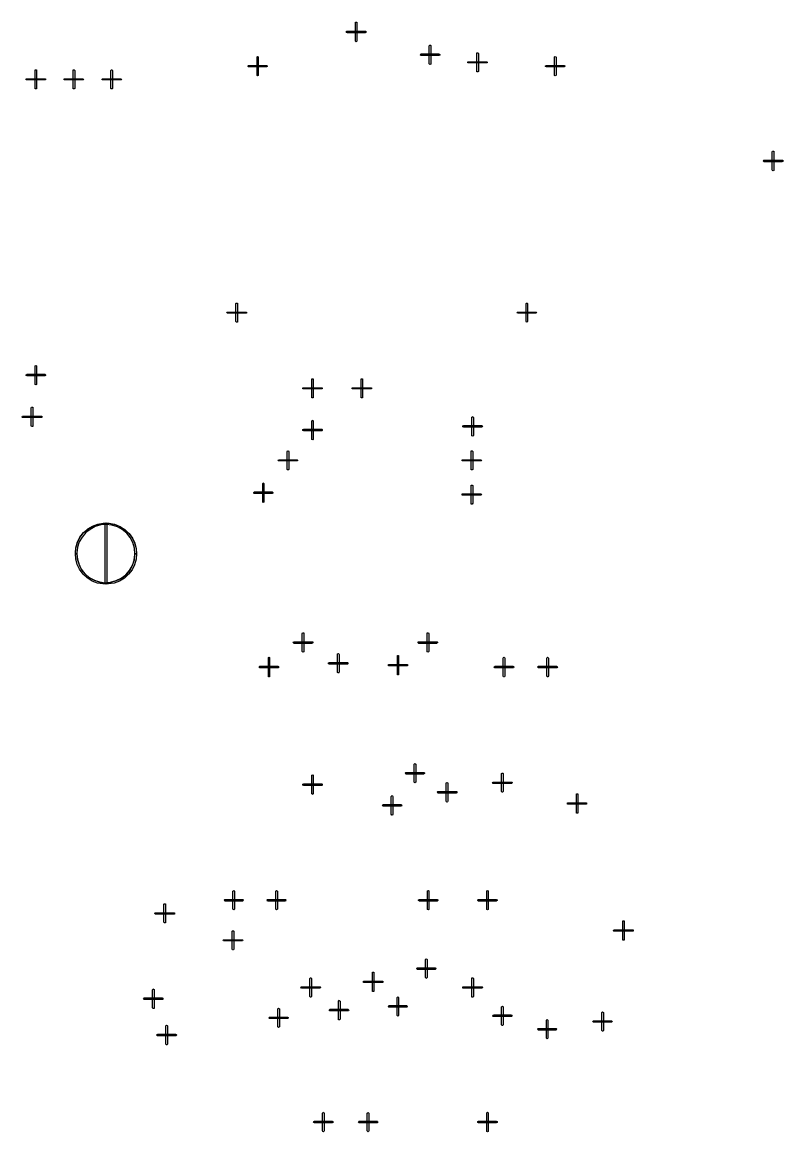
# Model space of a CAD drawing. Header units: millimetres. Extents: x 0 to 1189, y 35 to 806.
# Drawn here: x 649.2 to 695.9, y 506.5 to 574.6 of the extents above; entities that cross this region are included whole.
import ezdxf

# ---------------------------------------------------------------- set-up
doc = ezdxf.new("R2010")
doc.units = ezdxf.units.MM
doc.layers.add('Pen 1', color=7, linetype='Continuous')

msp = doc.modelspace()

# ---------------------------------------------------------------- linework, layer by layer
at = {"layer": 'Pen 1', "color": 7, "lineweight": 30}
for points in [[(669.675, 574.575), (669.675, 574.625), (669.725, 574.625), (669.75, 574.625), (669.75, 574.575), (669.75, 573.475), (669.75, 573.45), (669.725, 573.425), (669.675, 573.45), (669.675, 573.475), (669.675, 574.575)], [(669.675, 574.575), (669.675, 574.625), (669.725, 574.625), (669.75, 574.625), (669.75, 574.575), (669.75, 573.475), (669.75, 573.45), (669.725, 573.425), (669.675, 573.45), (669.675, 573.475), (669.675, 574.575)], [(669.175, 573.975), (669.125, 574), (669.125, 574.025), (669.125, 574.075), (669.175, 574.075), (670.275, 574.075), (670.3, 574.075), (670.3, 574.025), (670.3, 574), (670.275, 573.975), (669.175, 573.975)], [(669.175, 573.975), (669.125, 574), (669.125, 574.025), (669.125, 574.075), (669.175, 574.075), (670.275, 574.075), (670.3, 574.075), (670.3, 574.025), (670.3, 574), (670.275, 573.975), (669.175, 573.975)], [(674.2, 573.175), (674.225, 573.2), (674.25, 573.225), (674.3, 573.2), (674.3, 573.175), (674.3, 572.075), (674.3, 572.05), (674.25, 572.025), (674.225, 572.05), (674.2, 572.075), (674.2, 573.175)], [(674.2, 573.175), (674.225, 573.2), (674.25, 573.225), (674.3, 573.2), (674.3, 573.175), (674.3, 572.075), (674.3, 572.05), (674.25, 572.025), (674.225, 572.05), (674.2, 572.075), (674.2, 573.175)], [(663.625, 572.475), (663.625, 572.5), (663.65, 572.525), (663.7, 572.5), (663.7, 572.475), (663.7, 571.375), (663.7, 571.35), (663.65, 571.325), (663.625, 571.35), (663.625, 571.375), (663.625, 572.475)], [(663.625, 572.475), (663.625, 572.5), (663.65, 572.525), (663.7, 572.5), (663.7, 572.475), (663.7, 571.375), (663.7, 571.35), (663.65, 571.325), (663.625, 571.35), (663.625, 571.375), (663.625, 572.475)], [(673.7, 572.575), (673.675, 572.6), (673.65, 572.625), (673.675, 572.65), (673.7, 572.675), (674.8, 572.675), (674.85, 572.65), (674.85, 572.625), (674.85, 572.6), (674.8, 572.575), (673.7, 572.575)], [(673.7, 572.575), (673.675, 572.6), (673.65, 572.625), (673.675, 572.65), (673.7, 572.675), (674.8, 572.675), (674.85, 572.65), (674.85, 572.625), (674.85, 572.6), (674.8, 572.575), (673.7, 572.575)], [(677.125, 572.7), (677.125, 572.75), (677.175, 572.75), (677.2, 572.75), (677.225, 572.7), (677.225, 571.6), (677.2, 571.575), (677.175, 571.575), (677.125, 571.575), (677.125, 571.6), (677.125, 572.7)], [(677.125, 572.7), (677.125, 572.75), (677.175, 572.75), (677.2, 572.75), (677.225, 572.7), (677.225, 571.6), (677.2, 571.575), (677.175, 571.575), (677.125, 571.575), (677.125, 571.6), (677.125, 572.7)], [(681.9, 572.475), (681.9, 572.5), (681.95, 572.525), (681.975, 572.5), (682, 572.475), (682, 571.375), (681.975, 571.35), (681.95, 571.325), (681.9, 571.35), (681.9, 571.375), (681.9, 572.475)], [(681.9, 572.475), (681.9, 572.5), (681.95, 572.525), (681.975, 572.5), (682, 572.475), (682, 571.375), (681.975, 571.35), (681.95, 571.325), (681.9, 571.35), (681.9, 571.375), (681.9, 572.475)], [(663.1, 571.875), (663.075, 571.9), (663.075, 571.925), (663.075, 571.95), (663.1, 571.975), (664.2, 571.975), (664.25, 571.95), (664.25, 571.925), (664.25, 571.9), (664.2, 571.875), (663.1, 571.875)], [(663.1, 571.875), (663.075, 571.9), (663.075, 571.925), (663.075, 571.95), (663.1, 571.975), (664.2, 571.975), (664.25, 571.95), (664.25, 571.925), (664.25, 571.9), (664.2, 571.875), (663.1, 571.875)], [(676.625, 572.125), (676.575, 572.125), (676.575, 572.15), (676.575, 572.2), (676.625, 572.2), (677.725, 572.2), (677.75, 572.2), (677.775, 572.15), (677.75, 572.125), (677.725, 572.125), (676.625, 572.125)], [(676.625, 572.125), (676.575, 572.125), (676.575, 572.15), (676.575, 572.2), (676.625, 572.2), (677.725, 572.2), (677.75, 572.2), (677.775, 572.15), (677.75, 572.125), (677.725, 572.125), (676.625, 572.125)], [(681.4, 571.875), (681.35, 571.9), (681.35, 571.925), (681.35, 571.95), (681.4, 571.975), (682.5, 571.975), (682.525, 571.95), (682.55, 571.925), (682.525, 571.9), (682.5, 571.875), (681.4, 571.875)], [(681.4, 571.875), (681.35, 571.9), (681.35, 571.925), (681.35, 571.95), (681.4, 571.975), (682.5, 571.975), (682.525, 571.95), (682.55, 571.925), (682.525, 571.9), (682.5, 571.875), (681.4, 571.875)], [(649.5, 571.075), (649.45, 571.075), (649.45, 571.1), (649.45, 571.15), (649.5, 571.15), (650.6, 571.15), (650.625, 571.15), (650.625, 571.1), (650.625, 571.075), (650.6, 571.075), (649.5, 571.075)], [(649.5, 571.075), (649.45, 571.075), (649.45, 571.1), (649.45, 571.15), (649.5, 571.15), (650.6, 571.15), (650.625, 571.15), (650.625, 571.1), (650.625, 571.075), (650.6, 571.075), (649.5, 571.075)], [(650, 571.65), (650, 571.7), (650.05, 571.7), (650.075, 571.7), (650.075, 571.65), (650.075, 570.55), (650.075, 570.525), (650.05, 570.525), (650, 570.525), (650, 570.55), (650, 571.65)], [(650, 571.65), (650, 571.7), (650.05, 571.7), (650.075, 571.7), (650.075, 571.65), (650.075, 570.55), (650.075, 570.525), (650.05, 570.525), (650, 570.525), (650, 570.55), (650, 571.65)], [(651.825, 571.075), (651.775, 571.075), (651.775, 571.1), (651.775, 571.15), (651.825, 571.15), (652.925, 571.15), (652.95, 571.15), (652.975, 571.1), (652.95, 571.075), (652.925, 571.075), (651.825, 571.075)], [(651.825, 571.075), (651.775, 571.075), (651.775, 571.1), (651.775, 571.15), (651.825, 571.15), (652.925, 571.15), (652.95, 571.15), (652.975, 571.1), (652.95, 571.075), (652.925, 571.075), (651.825, 571.075)], [(652.325, 571.65), (652.325, 571.7), (652.375, 571.7), (652.4, 571.7), (652.425, 571.65), (652.425, 570.55), (652.4, 570.525), (652.375, 570.525), (652.325, 570.525), (652.325, 570.55), (652.325, 571.65)], [(652.325, 571.65), (652.325, 571.7), (652.375, 571.7), (652.4, 571.7), (652.425, 571.65), (652.425, 570.55), (652.4, 570.525), (652.375, 570.525), (652.325, 570.525), (652.325, 570.55), (652.325, 571.65)], [(654.15, 571.075), (654.125, 571.075), (654.1, 571.1), (654.125, 571.15), (654.15, 571.15), (655.25, 571.15), (655.275, 571.15), (655.3, 571.1), (655.275, 571.075), (655.25, 571.075), (654.15, 571.075)], [(654.15, 571.075), (654.125, 571.075), (654.1, 571.1), (654.125, 571.15), (654.15, 571.15), (655.25, 571.15), (655.275, 571.15), (655.3, 571.1), (655.275, 571.075), (655.25, 571.075), (654.15, 571.075)], [(654.65, 571.65), (654.675, 571.7), (654.7, 571.7), (654.725, 571.7), (654.75, 571.65), (654.75, 570.55), (654.725, 570.525), (654.7, 570.525), (654.675, 570.525), (654.65, 570.55), (654.65, 571.65)], [(654.65, 571.65), (654.675, 571.7), (654.7, 571.7), (654.725, 571.7), (654.75, 571.65), (654.75, 570.55), (654.725, 570.525), (654.7, 570.525), (654.675, 570.525), (654.65, 570.55), (654.65, 571.65)], [(695.275, 566.65), (695.3, 566.7), (695.325, 566.7), (695.375, 566.7), (695.375, 566.65), (695.375, 565.55), (695.375, 565.525), (695.325, 565.5), (695.3, 565.525), (695.275, 565.55), (695.275, 566.65)], [(695.275, 566.65), (695.3, 566.7), (695.325, 566.7), (695.375, 566.7), (695.375, 566.65), (695.375, 565.55), (695.375, 565.525), (695.325, 565.5), (695.3, 565.525), (695.275, 565.55), (695.275, 566.65)], [(694.775, 566.05), (694.75, 566.075), (694.725, 566.1), (694.75, 566.15), (694.775, 566.15), (695.875, 566.15), (695.925, 566.15), (695.925, 566.1), (695.925, 566.075), (695.875, 566.05), (694.775, 566.05)], [(694.775, 566.05), (694.75, 566.075), (694.725, 566.1), (694.75, 566.15), (694.775, 566.15), (695.875, 566.15), (695.925, 566.15), (695.925, 566.1), (695.925, 566.075), (695.875, 566.05), (694.775, 566.05)], [(661.825, 556.75), (661.8, 556.75), (661.775, 556.8), (661.8, 556.825), (661.825, 556.825), (662.925, 556.825), (662.975, 556.825), (662.975, 556.8), (662.975, 556.75), (662.925, 556.75), (661.825, 556.75)], [(661.825, 556.75), (661.8, 556.75), (661.775, 556.8), (661.8, 556.825), (661.825, 556.825), (662.925, 556.825), (662.975, 556.825), (662.975, 556.8), (662.975, 556.75), (662.925, 556.75), (661.825, 556.75)], [(662.325, 557.35), (662.35, 557.375), (662.375, 557.375), (662.425, 557.375), (662.425, 557.35), (662.425, 556.25), (662.425, 556.2), (662.375, 556.2), (662.35, 556.2), (662.325, 556.25), (662.325, 557.35)], [(662.325, 557.35), (662.35, 557.375), (662.375, 557.375), (662.425, 557.375), (662.425, 557.35), (662.425, 556.25), (662.425, 556.2), (662.375, 556.2), (662.35, 556.2), (662.325, 556.25), (662.325, 557.35)], [(679.65, 556.75), (679.625, 556.75), (679.6, 556.8), (679.625, 556.825), (679.65, 556.825), (680.75, 556.825), (680.775, 556.825), (680.8, 556.8), (680.775, 556.75), (680.75, 556.75), (679.65, 556.75)], [(679.65, 556.75), (679.625, 556.75), (679.6, 556.8), (679.625, 556.825), (679.65, 556.825), (680.75, 556.825), (680.775, 556.825), (680.8, 556.8), (680.775, 556.75), (680.75, 556.75), (679.65, 556.75)], [(680.15, 557.35), (680.175, 557.375), (680.2, 557.375), (680.225, 557.375), (680.25, 557.35), (680.25, 556.25), (680.225, 556.2), (680.2, 556.2), (680.175, 556.2), (680.15, 556.25), (680.15, 557.35)], [(680.15, 557.35), (680.175, 557.375), (680.2, 557.375), (680.225, 557.375), (680.25, 557.35), (680.25, 556.25), (680.225, 556.2), (680.2, 556.2), (680.175, 556.2), (680.15, 556.25), (680.15, 557.35)], [(650, 553.5), (650, 553.525), (650.05, 553.55), (650.075, 553.525), (650.075, 553.5), (650.075, 552.4), (650.075, 552.375), (650.05, 552.35), (650, 552.375), (650, 552.4), (650, 553.5)], [(650, 553.5), (650, 553.525), (650.05, 553.55), (650.075, 553.525), (650.075, 553.5), (650.075, 552.4), (650.075, 552.375), (650.05, 552.35), (650, 552.375), (650, 552.4), (650, 553.5)], [(649.5, 552.9), (649.45, 552.925), (649.45, 552.95), (649.45, 552.975), (649.5, 553), (650.6, 553), (650.625, 552.975), (650.625, 552.95), (650.625, 552.925), (650.6, 552.9), (649.5, 552.9)], [(649.5, 552.9), (649.45, 552.925), (649.45, 552.95), (649.45, 552.975), (649.5, 553), (650.6, 553), (650.625, 552.975), (650.625, 552.95), (650.625, 552.925), (650.6, 552.9), (649.5, 552.9)], [(667, 552.675), (667, 552.725), (667.05, 552.725), (667.075, 552.725), (667.075, 552.675), (667.075, 551.575), (667.075, 551.55), (667.05, 551.55), (667, 551.55), (667, 551.575), (667, 552.675)], [(667, 552.675), (667, 552.725), (667.05, 552.725), (667.075, 552.725), (667.075, 552.675), (667.075, 551.575), (667.075, 551.55), (667.05, 551.55), (667, 551.55), (667, 551.575), (667, 552.675)], [(670.025, 552.675), (670.025, 552.725), (670.075, 552.725), (670.1, 552.725), (670.1, 552.675), (670.1, 551.575), (670.1, 551.55), (670.075, 551.55), (670.025, 551.55), (670.025, 551.575), (670.025, 552.675)], [(670.025, 552.675), (670.025, 552.725), (670.075, 552.725), (670.1, 552.725), (670.1, 552.675), (670.1, 551.575), (670.1, 551.55), (670.075, 551.55), (670.025, 551.55), (670.025, 551.575), (670.025, 552.675)], [(666.5, 552.1), (666.45, 552.1), (666.45, 552.125), (666.45, 552.175), (666.5, 552.175), (667.6, 552.175), (667.625, 552.175), (667.625, 552.125), (667.625, 552.1), (667.6, 552.1), (666.5, 552.1)], [(666.5, 552.1), (666.45, 552.1), (666.45, 552.125), (666.45, 552.175), (666.5, 552.175), (667.6, 552.175), (667.625, 552.175), (667.625, 552.125), (667.625, 552.1), (667.6, 552.1), (666.5, 552.1)], [(669.525, 552.1), (669.475, 552.1), (669.475, 552.125), (669.475, 552.175), (669.525, 552.175), (670.625, 552.175), (670.65, 552.175), (670.65, 552.125), (670.65, 552.1), (670.625, 552.1), (669.525, 552.1)], [(669.525, 552.1), (669.475, 552.1), (669.475, 552.125), (669.475, 552.175), (669.525, 552.175), (670.625, 552.175), (670.65, 552.175), (670.65, 552.125), (670.65, 552.1), (670.625, 552.1), (669.525, 552.1)], [(649.75, 550.925), (649.775, 550.975), (649.8, 550.975), (649.85, 550.975), (649.85, 550.925), (649.85, 549.825), (649.85, 549.8), (649.8, 549.8), (649.775, 549.8), (649.75, 549.825), (649.75, 550.925)], [(649.75, 550.925), (649.775, 550.975), (649.8, 550.975), (649.85, 550.975), (649.85, 550.925), (649.85, 549.825), (649.85, 549.8), (649.8, 549.8), (649.775, 549.8), (649.75, 549.825), (649.75, 550.925)], [(649.25, 550.35), (649.225, 550.35), (649.2, 550.375), (649.225, 550.425), (649.25, 550.425), (650.35, 550.425), (650.4, 550.425), (650.4, 550.375), (650.4, 550.35), (650.35, 550.35), (649.25, 550.35)], [(649.25, 550.35), (649.225, 550.35), (649.2, 550.375), (649.225, 550.425), (649.25, 550.425), (650.35, 550.425), (650.4, 550.425), (650.4, 550.375), (650.4, 550.35), (650.35, 550.35), (649.25, 550.35)], [(667, 550.125), (667, 550.15), (667.05, 550.175), (667.075, 550.15), (667.075, 550.125), (667.075, 549.025), (667.075, 549), (667.05, 548.975), (667, 549), (667, 549.025), (667, 550.125)], [(667, 550.125), (667, 550.15), (667.05, 550.175), (667.075, 550.15), (667.075, 550.125), (667.075, 549.025), (667.075, 549), (667.05, 548.975), (667, 549), (667, 549.025), (667, 550.125)], [(676.825, 550.35), (676.825, 550.375), (676.875, 550.4), (676.9, 550.375), (676.925, 550.35), (676.925, 549.25), (676.9, 549.225), (676.875, 549.2), (676.825, 549.225), (676.825, 549.25), (676.825, 550.35)], [(676.825, 550.35), (676.825, 550.375), (676.875, 550.4), (676.9, 550.375), (676.925, 550.35), (676.925, 549.25), (676.9, 549.225), (676.875, 549.2), (676.825, 549.225), (676.825, 549.25), (676.825, 550.35)], [(666.5, 549.525), (666.45, 549.55), (666.45, 549.575), (666.45, 549.6), (666.5, 549.625), (667.6, 549.625), (667.625, 549.6), (667.625, 549.575), (667.625, 549.55), (667.6, 549.525), (666.5, 549.525)], [(666.5, 549.525), (666.45, 549.55), (666.45, 549.575), (666.45, 549.6), (666.5, 549.625), (667.6, 549.625), (667.625, 549.6), (667.625, 549.575), (667.625, 549.55), (667.6, 549.525), (666.5, 549.525)], [(676.325, 549.75), (676.275, 549.775), (676.275, 549.8), (676.275, 549.825), (676.325, 549.85), (677.425, 549.85), (677.45, 549.825), (677.475, 549.8), (677.45, 549.775), (677.425, 549.75), (676.325, 549.75)], [(676.325, 549.75), (676.275, 549.775), (676.275, 549.8), (676.275, 549.825), (676.325, 549.85), (677.425, 549.85), (677.45, 549.825), (677.475, 549.8), (677.45, 549.775), (677.425, 549.75), (676.325, 549.75)], [(665.475, 548.25), (665.5, 548.3), (665.525, 548.3), (665.55, 548.3), (665.575, 548.25), (665.575, 547.15), (665.55, 547.125), (665.525, 547.125), (665.5, 547.125), (665.475, 547.15), (665.475, 548.25)], [(665.475, 548.25), (665.5, 548.3), (665.525, 548.3), (665.55, 548.3), (665.575, 548.25), (665.575, 547.15), (665.55, 547.125), (665.525, 547.125), (665.5, 547.125), (665.475, 547.15), (665.475, 548.25)], [(676.775, 548.25), (676.775, 548.3), (676.825, 548.3), (676.85, 548.3), (676.875, 548.25), (676.875, 547.15), (676.85, 547.125), (676.825, 547.125), (676.775, 547.125), (676.775, 547.15), (676.775, 548.25)], [(676.775, 548.25), (676.775, 548.3), (676.825, 548.3), (676.85, 548.3), (676.875, 548.25), (676.875, 547.15), (676.85, 547.125), (676.825, 547.125), (676.775, 547.125), (676.775, 547.15), (676.775, 548.25)], [(664.975, 547.675), (664.95, 547.675), (664.925, 547.7), (664.95, 547.75), (664.975, 547.75), (666.075, 547.75), (666.1, 547.75), (666.125, 547.7), (666.1, 547.675), (666.075, 547.675), (664.975, 547.675)], [(664.975, 547.675), (664.95, 547.675), (664.925, 547.7), (664.95, 547.75), (664.975, 547.75), (666.075, 547.75), (666.1, 547.75), (666.125, 547.7), (666.1, 547.675), (666.075, 547.675), (664.975, 547.675)], [(676.275, 547.675), (676.225, 547.675), (676.225, 547.7), (676.225, 547.75), (676.275, 547.75), (677.375, 547.75), (677.4, 547.75), (677.425, 547.7), (677.4, 547.675), (677.375, 547.675), (676.275, 547.675)], [(676.275, 547.675), (676.225, 547.675), (676.225, 547.7), (676.225, 547.75), (676.275, 547.75), (677.375, 547.75), (677.4, 547.75), (677.425, 547.7), (677.4, 547.675), (677.375, 547.675), (676.275, 547.675)], [(663.975, 546.275), (663.975, 546.3), (664, 546.325), (664.05, 546.3), (664.05, 546.275), (664.05, 545.175), (664.05, 545.15), (664, 545.125), (663.975, 545.15), (663.975, 545.175), (663.975, 546.275)], [(663.975, 546.275), (663.975, 546.3), (664, 546.325), (664.05, 546.3), (664.05, 546.275), (664.05, 545.175), (664.05, 545.15), (664, 545.125), (663.975, 545.15), (663.975, 545.175), (663.975, 546.275)], [(676.775, 546.175), (676.775, 546.2), (676.825, 546.2), (676.85, 546.2), (676.875, 546.175), (676.875, 545.075), (676.85, 545.025), (676.825, 545.025), (676.775, 545.025), (676.775, 545.075), (676.775, 546.175)], [(676.775, 546.175), (676.775, 546.2), (676.825, 546.2), (676.85, 546.2), (676.875, 546.175), (676.875, 545.075), (676.85, 545.025), (676.825, 545.025), (676.775, 545.025), (676.775, 545.075), (676.775, 546.175)], [(663.45, 545.675), (663.425, 545.7), (663.425, 545.725), (663.425, 545.75), (663.45, 545.775), (664.55, 545.775), (664.6, 545.75), (664.6, 545.725), (664.6, 545.7), (664.55, 545.675), (663.45, 545.675)], [(663.45, 545.675), (663.425, 545.7), (663.425, 545.725), (663.425, 545.75), (663.45, 545.775), (664.55, 545.775), (664.6, 545.75), (664.6, 545.725), (664.6, 545.7), (664.55, 545.675), (663.45, 545.675)], [(676.275, 545.575), (676.225, 545.575), (676.225, 545.625), (676.225, 545.65), (676.275, 545.65), (677.375, 545.65), (677.4, 545.65), (677.425, 545.625), (677.4, 545.575), (677.375, 545.575), (676.275, 545.575)], [(676.275, 545.575), (676.225, 545.575), (676.225, 545.625), (676.225, 545.65), (676.275, 545.65), (677.375, 545.65), (677.4, 545.65), (677.425, 545.625), (677.4, 545.575), (677.375, 545.575), (676.275, 545.575)], [(652.475, 541.975), (652.5, 542.325), (652.6, 542.675), (652.75, 542.975), (652.95, 543.25), (653.225, 543.5), (653.525, 543.675), (653.85, 543.8), (654.175, 543.85), (654.525, 543.85), (654.875, 543.8), (655.2, 543.65), (655.5, 543.475), (655.75, 543.225), (655.95, 542.95), (656.1, 542.65), (656.2, 542.3), (656.225, 541.975), (656.125, 541.975), (656.1, 542.325), (656, 542.675), (655.825, 542.975), (655.625, 543.25), (655.35, 543.475), (655.05, 543.625), (654.7, 543.725), (654.35, 543.775), (654.025, 543.75), (653.675, 543.65), (653.375, 543.475), (653.1, 543.275), (652.875, 543), (652.7, 542.7), (652.6, 542.375), (652.55, 542.025), (652.55, 541.975), (652.475, 541.975)], [(656.225, 541.975), (656.2, 541.65), (656.1, 541.3), (655.95, 541), (655.725, 540.725), (655.475, 540.475), (655.175, 540.3), (654.85, 540.175), (654.5, 540.125), (654.15, 540.125), (653.825, 540.175), (653.5, 540.3), (653.2, 540.5), (652.95, 540.725), (652.725, 541.025), (652.575, 541.325), (652.5, 541.675), (652.475, 542.025), (652.5, 542.35), (652.6, 542.7), (652.75, 543), (652.975, 543.275), (653.25, 543.5), (653.55, 543.675), (653.875, 543.8), (654.2, 543.85), (654.55, 543.85), (654.9, 543.775), (655.225, 543.65), (655.5, 543.45), (655.775, 543.225), (655.975, 542.925), (656.125, 542.625), (656.2, 542.275), (656.225, 541.975)], [(654.3, 543.825), (654.3, 543.85), (654.35, 543.875), (654.375, 543.85), (654.4, 543.825), (654.4, 540.15), (654.375, 540.125), (654.35, 540.1), (654.3, 540.125), (654.3, 540.15), (654.3, 543.825)], [(654.3, 543.825), (654.3, 543.85), (654.35, 543.875), (654.375, 543.85), (654.4, 543.825), (654.4, 540.15), (654.375, 540.125), (654.35, 540.1), (654.3, 540.125), (654.3, 540.15), (654.3, 543.825)], [(656.125, 541.975), (656.1, 542.325), (656, 542.675), (655.825, 542.975), (655.625, 543.25), (655.35, 543.475), (655.05, 543.625), (654.7, 543.725), (654.35, 543.775), (654.025, 543.75), (653.675, 543.65), (653.375, 543.475), (653.1, 543.275), (652.875, 543), (652.7, 542.7), (652.6, 542.375), (652.55, 542.025), (652.575, 541.675), (652.675, 541.35), (652.825, 541.025), (653.05, 540.75), (653.3, 540.525), (653.625, 540.35), (653.95, 540.25), (654.3, 540.2), (654.625, 540.225), (654.975, 540.325), (655.275, 540.475), (655.575, 540.675), (655.8, 540.95), (655.975, 541.25), (656.075, 541.575), (656.125, 541.925), (656.125, 541.975)], [(652.55, 541.975), (652.6, 541.65), (652.7, 541.3), (652.85, 541), (653.075, 540.725), (653.35, 540.5), (653.65, 540.35), (653.975, 540.225), (654.325, 540.2), (654.675, 540.225), (655, 540.325), (655.325, 540.475), (655.6, 540.7), (655.825, 540.975), (655.975, 541.275), (656.1, 541.6), (656.125, 541.95), (656.125, 541.975), (656.225, 541.975), (656.2, 541.65), (656.1, 541.3), (655.95, 541), (655.725, 540.725), (655.475, 540.475), (655.175, 540.3), (654.85, 540.175), (654.5, 540.125), (654.15, 540.125), (653.825, 540.175), (653.5, 540.3), (653.2, 540.5), (652.95, 540.725), (652.725, 541.025), (652.575, 541.325), (652.5, 541.675), (652.475, 541.975), (652.55, 541.975)], [(666.4, 537.075), (666.425, 537.125), (666.45, 537.125), (666.5, 537.125), (666.5, 537.075), (666.5, 535.975), (666.5, 535.95), (666.45, 535.925), (666.425, 535.95), (666.4, 535.975), (666.4, 537.075)], [(666.4, 537.075), (666.425, 537.125), (666.45, 537.125), (666.5, 537.125), (666.5, 537.075), (666.5, 535.975), (666.5, 535.95), (666.45, 535.925), (666.425, 535.95), (666.4, 535.975), (666.4, 537.075)], [(674.075, 537.075), (674.075, 537.125), (674.125, 537.125), (674.15, 537.125), (674.175, 537.075), (674.175, 535.975), (674.15, 535.95), (674.125, 535.925), (674.075, 535.95), (674.075, 535.975), (674.075, 537.075)], [(674.075, 537.075), (674.075, 537.125), (674.125, 537.125), (674.15, 537.125), (674.175, 537.075), (674.175, 535.975), (674.15, 535.95), (674.125, 535.925), (674.075, 535.95), (674.075, 535.975), (674.075, 537.075)], [(665.9, 536.475), (665.875, 536.5), (665.85, 536.525), (665.875, 536.575), (665.9, 536.575), (667, 536.575), (667.05, 536.575), (667.05, 536.525), (667.05, 536.5), (667, 536.475), (665.9, 536.475)], [(665.9, 536.475), (665.875, 536.5), (665.85, 536.525), (665.875, 536.575), (665.9, 536.575), (667, 536.575), (667.05, 536.575), (667.05, 536.525), (667.05, 536.5), (667, 536.475), (665.9, 536.475)], [(673.575, 536.475), (673.525, 536.5), (673.525, 536.525), (673.525, 536.575), (673.575, 536.575), (674.675, 536.575), (674.7, 536.575), (674.725, 536.525), (674.7, 536.5), (674.675, 536.475), (673.575, 536.475)], [(673.575, 536.475), (673.525, 536.5), (673.525, 536.525), (673.525, 536.575), (673.575, 536.575), (674.675, 536.575), (674.7, 536.575), (674.725, 536.525), (674.7, 536.5), (674.675, 536.475), (673.575, 536.475)], [(668.575, 535.8), (668.575, 535.825), (668.625, 535.85), (668.65, 535.825), (668.675, 535.8), (668.675, 534.7), (668.65, 534.675), (668.625, 534.65), (668.575, 534.675), (668.575, 534.7), (668.575, 535.8)], [(668.575, 535.8), (668.575, 535.825), (668.625, 535.85), (668.65, 535.825), (668.675, 535.8), (668.675, 534.7), (668.65, 534.675), (668.625, 534.65), (668.575, 534.675), (668.575, 534.7), (668.575, 535.8)], [(672.25, 535.675), (672.25, 535.725), (672.275, 535.725), (672.325, 535.725), (672.325, 535.675), (672.325, 534.575), (672.325, 534.55), (672.275, 534.55), (672.25, 534.55), (672.25, 534.575), (672.25, 535.675)], [(672.25, 535.675), (672.25, 535.725), (672.275, 535.725), (672.325, 535.725), (672.325, 535.675), (672.325, 534.575), (672.325, 534.55), (672.275, 534.55), (672.25, 534.55), (672.25, 534.575), (672.25, 535.675)], [(663.8, 534.975), (663.775, 534.975), (663.775, 535.025), (663.775, 535.05), (663.8, 535.075), (664.9, 535.075), (664.95, 535.05), (664.95, 535.025), (664.95, 534.975), (664.9, 534.975), (663.8, 534.975)], [(663.8, 534.975), (663.775, 534.975), (663.775, 535.025), (663.775, 535.05), (663.8, 535.075), (664.9, 535.075), (664.95, 535.05), (664.95, 535.025), (664.95, 534.975), (664.9, 534.975), (663.8, 534.975)], [(664.325, 535.575), (664.325, 535.6), (664.35, 535.625), (664.4, 535.6), (664.4, 535.575), (664.4, 534.475), (664.4, 534.425), (664.35, 534.425), (664.325, 534.425), (664.325, 534.475), (664.325, 535.575)], [(664.325, 535.575), (664.325, 535.6), (664.35, 535.625), (664.4, 535.6), (664.4, 535.575), (664.4, 534.475), (664.4, 534.425), (664.35, 534.425), (664.325, 534.425), (664.325, 534.475), (664.325, 535.575)], [(668.075, 535.2), (668.025, 535.225), (668.025, 535.25), (668.025, 535.275), (668.075, 535.3), (669.175, 535.3), (669.2, 535.275), (669.225, 535.25), (669.2, 535.225), (669.175, 535.2), (668.075, 535.2)], [(668.075, 535.2), (668.025, 535.225), (668.025, 535.25), (668.025, 535.275), (668.075, 535.3), (669.175, 535.3), (669.2, 535.275), (669.225, 535.25), (669.2, 535.225), (669.175, 535.2), (668.075, 535.2)], [(671.725, 535.1), (671.7, 535.1), (671.7, 535.125), (671.7, 535.175), (671.725, 535.175), (672.825, 535.175), (672.875, 535.175), (672.875, 535.125), (672.875, 535.1), (672.825, 535.1), (671.725, 535.1)], [(671.725, 535.1), (671.7, 535.1), (671.7, 535.125), (671.7, 535.175), (671.725, 535.175), (672.825, 535.175), (672.875, 535.175), (672.875, 535.125), (672.875, 535.1), (672.825, 535.1), (671.725, 535.1)], [(678.25, 534.975), (678.225, 534.975), (678.2, 535.025), (678.225, 535.05), (678.25, 535.075), (679.35, 535.075), (679.375, 535.05), (679.4, 535.025), (679.375, 534.975), (679.35, 534.975), (678.25, 534.975)], [(678.25, 534.975), (678.225, 534.975), (678.2, 535.025), (678.225, 535.05), (678.25, 535.075), (679.35, 535.075), (679.375, 535.05), (679.4, 535.025), (679.375, 534.975), (679.35, 534.975), (678.25, 534.975)], [(678.75, 535.575), (678.775, 535.6), (678.8, 535.625), (678.825, 535.6), (678.85, 535.575), (678.85, 534.475), (678.825, 534.425), (678.8, 534.425), (678.775, 534.425), (678.75, 534.475), (678.75, 535.575)], [(678.75, 535.575), (678.775, 535.6), (678.8, 535.625), (678.825, 535.6), (678.85, 535.575), (678.85, 534.475), (678.825, 534.425), (678.8, 534.425), (678.775, 534.425), (678.75, 534.475), (678.75, 535.575)], [(680.925, 534.975), (680.9, 534.975), (680.875, 535.025), (680.9, 535.05), (680.925, 535.075), (682.025, 535.075), (682.05, 535.05), (682.075, 535.025), (682.05, 534.975), (682.025, 534.975), (680.925, 534.975)], [(680.925, 534.975), (680.9, 534.975), (680.875, 535.025), (680.9, 535.05), (680.925, 535.075), (682.025, 535.075), (682.05, 535.05), (682.075, 535.025), (682.05, 534.975), (682.025, 534.975), (680.925, 534.975)], [(681.425, 535.575), (681.45, 535.6), (681.475, 535.625), (681.5, 535.6), (681.525, 535.575), (681.525, 534.475), (681.5, 534.425), (681.475, 534.425), (681.45, 534.425), (681.425, 534.475), (681.425, 535.575)], [(681.425, 535.575), (681.45, 535.6), (681.475, 535.625), (681.5, 535.6), (681.525, 535.575), (681.525, 534.475), (681.5, 534.425), (681.475, 534.425), (681.45, 534.425), (681.425, 534.475), (681.425, 535.575)], [(673.275, 529.05), (673.3, 529.075), (673.325, 529.1), (673.35, 529.075), (673.375, 529.05), (673.375, 527.95), (673.35, 527.925), (673.325, 527.9), (673.3, 527.925), (673.275, 527.95), (673.275, 529.05)], [(673.275, 529.05), (673.3, 529.075), (673.325, 529.1), (673.35, 529.075), (673.375, 529.05), (673.375, 527.95), (673.35, 527.925), (673.325, 527.9), (673.3, 527.925), (673.275, 527.95), (673.275, 529.05)], [(667, 528.35), (667, 528.375), (667.05, 528.4), (667.075, 528.375), (667.075, 528.35), (667.075, 527.25), (667.075, 527.225), (667.05, 527.2), (667, 527.225), (667, 527.25), (667, 528.35)], [(667, 528.35), (667, 528.375), (667.05, 528.4), (667.075, 528.375), (667.075, 528.35), (667.075, 527.25), (667.075, 527.225), (667.05, 527.2), (667, 527.225), (667, 527.25), (667, 528.35)], [(672.775, 528.45), (672.75, 528.475), (672.725, 528.5), (672.75, 528.525), (672.775, 528.55), (673.875, 528.55), (673.9, 528.525), (673.925, 528.5), (673.9, 528.475), (673.875, 528.45), (672.775, 528.45)], [(672.775, 528.45), (672.75, 528.475), (672.725, 528.5), (672.75, 528.525), (672.775, 528.55), (673.875, 528.55), (673.9, 528.525), (673.925, 528.5), (673.9, 528.475), (673.875, 528.45), (672.775, 528.45)], [(678.65, 528.475), (678.675, 528.5), (678.7, 528.5), (678.725, 528.5), (678.75, 528.475), (678.75, 527.375), (678.725, 527.325), (678.7, 527.325), (678.675, 527.325), (678.65, 527.375), (678.65, 528.475)], [(678.65, 528.475), (678.675, 528.5), (678.7, 528.5), (678.725, 528.5), (678.75, 528.475), (678.75, 527.375), (678.725, 527.325), (678.7, 527.325), (678.675, 527.325), (678.65, 527.375), (678.65, 528.475)], [(666.5, 527.75), (666.45, 527.775), (666.45, 527.8), (666.45, 527.825), (666.5, 527.85), (667.6, 527.85), (667.625, 527.825), (667.625, 527.8), (667.625, 527.775), (667.6, 527.75), (666.5, 527.75)], [(666.5, 527.75), (666.45, 527.775), (666.45, 527.8), (666.45, 527.825), (666.5, 527.85), (667.6, 527.85), (667.625, 527.825), (667.625, 527.8), (667.625, 527.775), (667.6, 527.75), (666.5, 527.75)], [(675.25, 527.875), (675.275, 527.925), (675.3, 527.925), (675.325, 527.925), (675.35, 527.875), (675.35, 526.775), (675.325, 526.75), (675.3, 526.725), (675.275, 526.75), (675.25, 526.775), (675.25, 527.875)], [(675.25, 527.875), (675.275, 527.925), (675.3, 527.925), (675.325, 527.925), (675.35, 527.875), (675.35, 526.775), (675.325, 526.75), (675.3, 526.725), (675.275, 526.75), (675.25, 526.775), (675.25, 527.875)], [(678.15, 527.875), (678.125, 527.875), (678.1, 527.925), (678.125, 527.95), (678.15, 527.95), (679.25, 527.95), (679.275, 527.95), (679.3, 527.925), (679.275, 527.875), (679.25, 527.875), (678.15, 527.875)], [(678.15, 527.875), (678.125, 527.875), (678.1, 527.925), (678.125, 527.95), (678.15, 527.95), (679.25, 527.95), (679.275, 527.95), (679.3, 527.925), (679.275, 527.875), (679.25, 527.875), (678.15, 527.875)], [(671.875, 527.075), (671.9, 527.1), (671.925, 527.125), (671.95, 527.1), (671.975, 527.075), (671.975, 525.975), (671.95, 525.925), (671.925, 525.925), (671.9, 525.925), (671.875, 525.975), (671.875, 527.075)], [(671.875, 527.075), (671.9, 527.1), (671.925, 527.125), (671.95, 527.1), (671.975, 527.075), (671.975, 525.975), (671.95, 525.925), (671.925, 525.925), (671.9, 525.925), (671.875, 525.975), (671.875, 527.075)], [(674.75, 527.275), (674.725, 527.3), (674.7, 527.325), (674.725, 527.375), (674.75, 527.375), (675.85, 527.375), (675.9, 527.375), (675.9, 527.325), (675.9, 527.3), (675.85, 527.275), (674.75, 527.275)], [(674.75, 527.275), (674.725, 527.3), (674.7, 527.325), (674.725, 527.375), (674.75, 527.375), (675.85, 527.375), (675.9, 527.375), (675.9, 527.325), (675.9, 527.3), (675.85, 527.275), (674.75, 527.275)], [(683.25, 527.175), (683.25, 527.225), (683.275, 527.225), (683.325, 527.225), (683.325, 527.175), (683.325, 526.075), (683.325, 526.05), (683.275, 526.05), (683.25, 526.05), (683.25, 526.075), (683.25, 527.175)], [(683.25, 527.175), (683.25, 527.225), (683.275, 527.225), (683.325, 527.225), (683.325, 527.175), (683.325, 526.075), (683.325, 526.05), (683.275, 526.05), (683.25, 526.05), (683.25, 526.075), (683.25, 527.175)], [(671.375, 526.475), (671.35, 526.475), (671.325, 526.525), (671.35, 526.55), (671.375, 526.575), (672.475, 526.575), (672.5, 526.55), (672.525, 526.525), (672.5, 526.475), (672.475, 526.475), (671.375, 526.475)], [(671.375, 526.475), (671.35, 526.475), (671.325, 526.525), (671.35, 526.55), (671.375, 526.575), (672.475, 526.575), (672.5, 526.55), (672.525, 526.525), (672.5, 526.475), (672.475, 526.475), (671.375, 526.475)], [(682.725, 526.6), (682.7, 526.6), (682.7, 526.625), (682.7, 526.675), (682.725, 526.675), (683.825, 526.675), (683.875, 526.675), (683.875, 526.625), (683.875, 526.6), (683.825, 526.6), (682.725, 526.6)], [(682.725, 526.6), (682.7, 526.6), (682.7, 526.625), (682.7, 526.675), (682.725, 526.675), (683.825, 526.675), (683.875, 526.675), (683.875, 526.625), (683.875, 526.6), (683.825, 526.6), (682.725, 526.6)], [(661.65, 520.65), (661.625, 520.675), (661.6, 520.7), (661.625, 520.725), (661.65, 520.75), (662.75, 520.75), (662.775, 520.725), (662.8, 520.7), (662.775, 520.675), (662.75, 520.65), (661.65, 520.65)], [(661.65, 520.65), (661.625, 520.675), (661.6, 520.7), (661.625, 520.725), (661.65, 520.75), (662.75, 520.75), (662.775, 520.725), (662.8, 520.7), (662.775, 520.675), (662.75, 520.65), (661.65, 520.65)], [(662.15, 521.25), (662.175, 521.275), (662.2, 521.3), (662.225, 521.275), (662.25, 521.25), (662.25, 520.15), (662.225, 520.125), (662.2, 520.1), (662.175, 520.125), (662.15, 520.15), (662.15, 521.25)], [(662.15, 521.25), (662.175, 521.275), (662.2, 521.3), (662.225, 521.275), (662.25, 521.25), (662.25, 520.15), (662.225, 520.125), (662.2, 520.1), (662.175, 520.125), (662.15, 520.15), (662.15, 521.25)], [(664.275, 520.65), (664.25, 520.675), (664.225, 520.7), (664.25, 520.725), (664.275, 520.75), (665.375, 520.75), (665.4, 520.725), (665.425, 520.7), (665.4, 520.675), (665.375, 520.65), (664.275, 520.65)], [(664.275, 520.65), (664.25, 520.675), (664.225, 520.7), (664.25, 520.725), (664.275, 520.75), (665.375, 520.75), (665.4, 520.725), (665.425, 520.7), (665.4, 520.675), (665.375, 520.65), (664.275, 520.65)], [(664.775, 521.25), (664.8, 521.275), (664.825, 521.3), (664.85, 521.275), (664.875, 521.25), (664.875, 520.15), (664.85, 520.125), (664.825, 520.1), (664.8, 520.125), (664.775, 520.15), (664.775, 521.25)], [(664.775, 521.25), (664.8, 521.275), (664.825, 521.3), (664.85, 521.275), (664.875, 521.25), (664.875, 520.15), (664.85, 520.125), (664.825, 520.1), (664.8, 520.125), (664.775, 520.15), (664.775, 521.25)], [(673.6, 520.65), (673.55, 520.675), (673.55, 520.7), (673.55, 520.725), (673.6, 520.75), (674.7, 520.75), (674.725, 520.725), (674.725, 520.7), (674.725, 520.675), (674.7, 520.65), (673.6, 520.65)], [(673.6, 520.65), (673.55, 520.675), (673.55, 520.7), (673.55, 520.725), (673.6, 520.75), (674.7, 520.75), (674.725, 520.725), (674.725, 520.7), (674.725, 520.675), (674.7, 520.65), (673.6, 520.65)], [(674.1, 521.25), (674.1, 521.275), (674.15, 521.3), (674.175, 521.275), (674.175, 521.25), (674.175, 520.15), (674.175, 520.125), (674.15, 520.1), (674.1, 520.125), (674.1, 520.15), (674.1, 521.25)], [(674.1, 521.25), (674.1, 521.275), (674.15, 521.3), (674.175, 521.275), (674.175, 521.25), (674.175, 520.15), (674.175, 520.125), (674.15, 520.1), (674.1, 520.125), (674.1, 520.15), (674.1, 521.25)], [(677.225, 520.65), (677.2, 520.675), (677.2, 520.7), (677.2, 520.725), (677.225, 520.75), (678.325, 520.75), (678.375, 520.725), (678.375, 520.7), (678.375, 520.675), (678.325, 520.65), (677.225, 520.65)], [(677.225, 520.65), (677.2, 520.675), (677.2, 520.7), (677.2, 520.725), (677.225, 520.75), (678.325, 520.75), (678.375, 520.725), (678.375, 520.7), (678.375, 520.675), (678.325, 520.65), (677.225, 520.65)], [(677.75, 521.25), (677.75, 521.275), (677.775, 521.3), (677.825, 521.275), (677.825, 521.25), (677.825, 520.15), (677.825, 520.125), (677.775, 520.1), (677.75, 520.125), (677.75, 520.15), (677.75, 521.25)], [(677.75, 521.25), (677.75, 521.275), (677.775, 521.3), (677.825, 521.275), (677.825, 521.25), (677.825, 520.15), (677.825, 520.125), (677.775, 520.1), (677.75, 520.125), (677.75, 520.15), (677.75, 521.25)], [(657.9, 520.45), (657.925, 520.475), (657.95, 520.475), (658, 520.475), (658, 520.45), (658, 519.35), (658, 519.3), (657.95, 519.3), (657.925, 519.3), (657.9, 519.35), (657.9, 520.45)], [(657.9, 520.45), (657.925, 520.475), (657.95, 520.475), (658, 520.475), (658, 520.45), (658, 519.35), (658, 519.3), (657.95, 519.3), (657.925, 519.3), (657.9, 519.35), (657.9, 520.45)], [(657.4, 519.85), (657.375, 519.85), (657.35, 519.9), (657.375, 519.925), (657.4, 519.925), (658.5, 519.925), (658.55, 519.925), (658.55, 519.9), (658.55, 519.85), (658.5, 519.85), (657.4, 519.85)], [(657.4, 519.85), (657.375, 519.85), (657.35, 519.9), (657.375, 519.925), (657.4, 519.925), (658.5, 519.925), (658.55, 519.925), (658.55, 519.9), (658.55, 519.85), (658.5, 519.85), (657.4, 519.85)], [(686.1, 519.375), (686.1, 519.425), (686.125, 519.425), (686.175, 519.425), (686.175, 519.375), (686.175, 518.275), (686.175, 518.25), (686.125, 518.25), (686.1, 518.25), (686.1, 518.275), (686.1, 519.375)], [(686.1, 519.375), (686.1, 519.425), (686.125, 519.425), (686.175, 519.425), (686.175, 519.375), (686.175, 518.275), (686.175, 518.25), (686.125, 518.25), (686.1, 518.25), (686.1, 518.275), (686.1, 519.375)], [(662.1, 518.8), (662.125, 518.825), (662.15, 518.825), (662.175, 518.825), (662.2, 518.8), (662.2, 517.7), (662.175, 517.65), (662.15, 517.65), (662.125, 517.65), (662.1, 517.7), (662.1, 518.8)], [(662.1, 518.8), (662.125, 518.825), (662.15, 518.825), (662.175, 518.825), (662.2, 518.8), (662.2, 517.7), (662.175, 517.65), (662.15, 517.65), (662.125, 517.65), (662.1, 517.7), (662.1, 518.8)], [(685.575, 518.8), (685.55, 518.8), (685.525, 518.825), (685.55, 518.875), (685.575, 518.875), (686.675, 518.875), (686.725, 518.875), (686.725, 518.825), (686.725, 518.8), (686.675, 518.8), (685.575, 518.8)], [(685.575, 518.8), (685.55, 518.8), (685.525, 518.825), (685.55, 518.875), (685.575, 518.875), (686.675, 518.875), (686.725, 518.875), (686.725, 518.825), (686.725, 518.8), (686.675, 518.8), (685.575, 518.8)], [(661.6, 518.2), (661.575, 518.2), (661.55, 518.25), (661.575, 518.275), (661.6, 518.275), (662.7, 518.275), (662.725, 518.275), (662.75, 518.25), (662.725, 518.2), (662.7, 518.2), (661.6, 518.2)], [(661.6, 518.2), (661.575, 518.2), (661.55, 518.25), (661.575, 518.275), (661.6, 518.275), (662.7, 518.275), (662.725, 518.275), (662.75, 518.25), (662.725, 518.2), (662.7, 518.2), (661.6, 518.2)], [(673.975, 517.05), (674, 517.075), (674.025, 517.1), (674.05, 517.075), (674.075, 517.05), (674.075, 515.95), (674.05, 515.925), (674.025, 515.9), (674, 515.925), (673.975, 515.95), (673.975, 517.05)], [(673.975, 517.05), (674, 517.075), (674.025, 517.1), (674.05, 517.075), (674.075, 517.05), (674.075, 515.95), (674.05, 515.925), (674.025, 515.9), (674, 515.925), (673.975, 515.95), (673.975, 517.05)], [(666.875, 515.9), (666.9, 515.925), (666.925, 515.925), (666.95, 515.925), (666.975, 515.9), (666.975, 514.8), (666.95, 514.75), (666.925, 514.75), (666.9, 514.75), (666.875, 514.8), (666.875, 515.9)], [(666.875, 515.9), (666.9, 515.925), (666.925, 515.925), (666.95, 515.925), (666.975, 515.9), (666.975, 514.8), (666.95, 514.75), (666.925, 514.75), (666.9, 514.75), (666.875, 514.8), (666.875, 515.9)], [(670.725, 516.25), (670.725, 516.275), (670.775, 516.275), (670.8, 516.275), (670.8, 516.25), (670.8, 515.15), (670.8, 515.1), (670.775, 515.1), (670.725, 515.1), (670.725, 515.15), (670.725, 516.25)], [(670.725, 516.25), (670.725, 516.275), (670.775, 516.275), (670.8, 516.275), (670.8, 516.25), (670.8, 515.15), (670.8, 515.1), (670.775, 515.1), (670.725, 515.1), (670.725, 515.15), (670.725, 516.25)], [(673.475, 516.45), (673.45, 516.475), (673.425, 516.5), (673.45, 516.525), (673.475, 516.55), (674.575, 516.55), (674.6, 516.525), (674.625, 516.5), (674.6, 516.475), (674.575, 516.45), (673.475, 516.45)], [(673.475, 516.45), (673.45, 516.475), (673.425, 516.5), (673.45, 516.525), (673.475, 516.55), (674.575, 516.55), (674.6, 516.525), (674.625, 516.5), (674.6, 516.475), (674.575, 516.45), (673.475, 516.45)], [(676.825, 515.9), (676.825, 515.925), (676.875, 515.925), (676.9, 515.925), (676.925, 515.9), (676.925, 514.8), (676.9, 514.75), (676.875, 514.75), (676.825, 514.75), (676.825, 514.8), (676.825, 515.9)], [(676.825, 515.9), (676.825, 515.925), (676.875, 515.925), (676.9, 515.925), (676.925, 515.9), (676.925, 514.8), (676.9, 514.75), (676.875, 514.75), (676.825, 514.75), (676.825, 514.8), (676.825, 515.9)], [(657.2, 515.2), (657.225, 515.225), (657.25, 515.25), (657.3, 515.225), (657.3, 515.2), (657.3, 514.1), (657.3, 514.05), (657.25, 514.05), (657.225, 514.05), (657.2, 514.1), (657.2, 515.2)], [(657.2, 515.2), (657.225, 515.225), (657.25, 515.25), (657.3, 515.225), (657.3, 515.2), (657.3, 514.1), (657.3, 514.05), (657.25, 514.05), (657.225, 514.05), (657.2, 514.1), (657.2, 515.2)], [(666.375, 515.3), (666.35, 515.3), (666.325, 515.35), (666.35, 515.375), (666.375, 515.375), (667.475, 515.375), (667.5, 515.375), (667.525, 515.35), (667.5, 515.3), (667.475, 515.3), (666.375, 515.3)], [(666.375, 515.3), (666.35, 515.3), (666.325, 515.35), (666.35, 515.375), (666.375, 515.375), (667.475, 515.375), (667.5, 515.375), (667.525, 515.35), (667.5, 515.3), (667.475, 515.3), (666.375, 515.3)], [(670.225, 515.65), (670.175, 515.65), (670.175, 515.7), (670.175, 515.725), (670.225, 515.725), (671.325, 515.725), (671.35, 515.725), (671.35, 515.7), (671.35, 515.65), (671.325, 515.65), (670.225, 515.65)], [(670.225, 515.65), (670.175, 515.65), (670.175, 515.7), (670.175, 515.725), (670.225, 515.725), (671.325, 515.725), (671.35, 515.725), (671.35, 515.7), (671.35, 515.65), (671.325, 515.65), (670.225, 515.65)], [(676.325, 515.3), (676.275, 515.3), (676.275, 515.35), (676.275, 515.375), (676.325, 515.375), (677.425, 515.375), (677.45, 515.375), (677.475, 515.35), (677.45, 515.3), (677.425, 515.3), (676.325, 515.3)], [(676.325, 515.3), (676.275, 515.3), (676.275, 515.35), (676.275, 515.375), (676.325, 515.375), (677.425, 515.375), (677.45, 515.375), (677.475, 515.35), (677.45, 515.3), (677.425, 515.3), (676.325, 515.3)], [(656.7, 514.6), (656.675, 514.6), (656.65, 514.65), (656.675, 514.675), (656.7, 514.7), (657.8, 514.7), (657.85, 514.675), (657.85, 514.65), (657.85, 514.6), (657.8, 514.6), (656.7, 514.6)], [(656.7, 514.6), (656.675, 514.6), (656.65, 514.65), (656.675, 514.675), (656.7, 514.7), (657.8, 514.7), (657.85, 514.675), (657.85, 514.65), (657.85, 514.6), (657.8, 514.6), (656.7, 514.6)], [(668.625, 514.5), (668.625, 514.525), (668.675, 514.55), (668.7, 514.525), (668.725, 514.5), (668.725, 513.4), (668.7, 513.35), (668.675, 513.35), (668.625, 513.35), (668.625, 513.4), (668.625, 514.5)], [(668.625, 514.5), (668.625, 514.525), (668.675, 514.55), (668.7, 514.525), (668.725, 514.5), (668.725, 513.4), (668.7, 513.35), (668.675, 513.35), (668.625, 513.35), (668.625, 513.4), (668.625, 514.5)], [(672.225, 514.725), (672.25, 514.75), (672.275, 514.775), (672.3, 514.75), (672.325, 514.725), (672.325, 513.625), (672.3, 513.6), (672.275, 513.575), (672.25, 513.6), (672.225, 513.625), (672.225, 514.725)], [(672.225, 514.725), (672.25, 514.75), (672.275, 514.775), (672.3, 514.75), (672.325, 514.725), (672.325, 513.625), (672.3, 513.6), (672.275, 513.575), (672.25, 513.6), (672.225, 513.625), (672.225, 514.725)], [(664.9, 514.025), (664.925, 514.05), (664.95, 514.075), (664.975, 514.05), (665, 514.025), (665, 512.925), (664.975, 512.9), (664.95, 512.875), (664.925, 512.9), (664.9, 512.925), (664.9, 514.025)], [(664.9, 514.025), (664.925, 514.05), (664.95, 514.075), (664.975, 514.05), (665, 514.025), (665, 512.925), (664.975, 512.9), (664.95, 512.875), (664.925, 512.9), (664.9, 512.925), (664.9, 514.025)], [(668.125, 513.9), (668.075, 513.9), (668.075, 513.95), (668.075, 513.975), (668.125, 514), (669.225, 514), (669.25, 513.975), (669.275, 513.95), (669.25, 513.9), (669.225, 513.9), (668.125, 513.9)], [(668.125, 513.9), (668.075, 513.9), (668.075, 513.95), (668.075, 513.975), (668.125, 514), (669.225, 514), (669.25, 513.975), (669.275, 513.95), (669.25, 513.9), (669.225, 513.9), (668.125, 513.9)], [(671.725, 514.125), (671.7, 514.15), (671.675, 514.175), (671.7, 514.2), (671.725, 514.225), (672.825, 514.225), (672.85, 514.2), (672.875, 514.175), (672.85, 514.15), (672.825, 514.125), (671.725, 514.125)], [(671.725, 514.125), (671.7, 514.15), (671.675, 514.175), (671.7, 514.2), (671.725, 514.225), (672.825, 514.225), (672.85, 514.2), (672.875, 514.175), (672.85, 514.15), (672.825, 514.125), (671.725, 514.125)], [(678.65, 514.15), (678.675, 514.175), (678.7, 514.2), (678.725, 514.175), (678.75, 514.15), (678.75, 513.05), (678.725, 513), (678.7, 513), (678.675, 513), (678.65, 513.05), (678.65, 514.15)], [(678.65, 514.15), (678.675, 514.175), (678.7, 514.2), (678.725, 514.175), (678.75, 514.15), (678.75, 513.05), (678.725, 513), (678.7, 513), (678.675, 513), (678.65, 513.05), (678.65, 514.15)], [(664.4, 513.425), (664.375, 513.45), (664.35, 513.475), (664.375, 513.5), (664.4, 513.525), (665.5, 513.525), (665.525, 513.5), (665.55, 513.475), (665.525, 513.45), (665.5, 513.425), (664.4, 513.425)], [(664.4, 513.425), (664.375, 513.45), (664.35, 513.475), (664.375, 513.5), (664.4, 513.525), (665.5, 513.525), (665.525, 513.5), (665.55, 513.475), (665.525, 513.45), (665.5, 513.425), (664.4, 513.425)], [(678.15, 513.55), (678.125, 513.55), (678.1, 513.6), (678.125, 513.625), (678.15, 513.65), (679.25, 513.65), (679.275, 513.625), (679.3, 513.6), (679.275, 513.55), (679.25, 513.55), (678.15, 513.55)], [(678.15, 513.55), (678.125, 513.55), (678.1, 513.6), (678.125, 513.625), (678.15, 513.65), (679.25, 513.65), (679.275, 513.625), (679.3, 513.6), (679.275, 513.55), (679.25, 513.55), (678.15, 513.55)], [(681.4, 513.325), (681.425, 513.35), (681.45, 513.375), (681.475, 513.35), (681.5, 513.325), (681.5, 512.225), (681.475, 512.2), (681.45, 512.175), (681.425, 512.2), (681.4, 512.225), (681.4, 513.325)], [(681.4, 513.325), (681.425, 513.35), (681.45, 513.375), (681.475, 513.35), (681.5, 513.325), (681.5, 512.225), (681.475, 512.2), (681.45, 512.175), (681.425, 512.2), (681.4, 512.225), (681.4, 513.325)], [(684.3, 513.2), (684.275, 513.2), (684.25, 513.25), (684.275, 513.275), (684.3, 513.3), (685.4, 513.3), (685.425, 513.275), (685.45, 513.25), (685.425, 513.2), (685.4, 513.2), (684.3, 513.2)], [(684.3, 513.2), (684.275, 513.2), (684.25, 513.25), (684.275, 513.275), (684.3, 513.3), (685.4, 513.3), (685.425, 513.275), (685.45, 513.25), (685.425, 513.2), (685.4, 513.2), (684.3, 513.2)], [(684.8, 513.8), (684.825, 513.825), (684.85, 513.85), (684.875, 513.825), (684.9, 513.8), (684.9, 512.7), (684.875, 512.65), (684.85, 512.65), (684.825, 512.65), (684.8, 512.7), (684.8, 513.8)], [(684.8, 513.8), (684.825, 513.825), (684.85, 513.85), (684.875, 513.825), (684.9, 513.8), (684.9, 512.7), (684.875, 512.65), (684.85, 512.65), (684.825, 512.65), (684.8, 512.7), (684.8, 513.8)], [(658.025, 512.975), (658.05, 513), (658.075, 513.025), (658.1, 513), (658.125, 512.975), (658.125, 511.875), (658.1, 511.825), (658.075, 511.825), (658.05, 511.825), (658.025, 511.875), (658.025, 512.975)], [(658.025, 512.975), (658.05, 513), (658.075, 513.025), (658.1, 513), (658.125, 512.975), (658.125, 511.875), (658.1, 511.825), (658.075, 511.825), (658.05, 511.825), (658.025, 511.875), (658.025, 512.975)], [(680.9, 512.725), (680.875, 512.75), (680.85, 512.775), (680.875, 512.8), (680.9, 512.825), (682, 512.825), (682.025, 512.8), (682.05, 512.775), (682.025, 512.75), (682, 512.725), (680.9, 512.725)], [(680.9, 512.725), (680.875, 512.75), (680.85, 512.775), (680.875, 512.8), (680.9, 512.825), (682, 512.825), (682.025, 512.8), (682.05, 512.775), (682.025, 512.75), (682, 512.725), (680.9, 512.725)], [(657.525, 512.375), (657.5, 512.375), (657.475, 512.425), (657.5, 512.45), (657.525, 512.475), (658.625, 512.475), (658.65, 512.45), (658.675, 512.425), (658.65, 512.375), (658.625, 512.375), (657.525, 512.375)], [(657.525, 512.375), (657.5, 512.375), (657.475, 512.425), (657.5, 512.45), (657.525, 512.475), (658.625, 512.475), (658.65, 512.45), (658.675, 512.425), (658.65, 512.375), (658.625, 512.375), (657.525, 512.375)], [(667.15, 507.025), (667.125, 507.05), (667.1, 507.075), (667.125, 507.1), (667.15, 507.125), (668.25, 507.125), (668.275, 507.1), (668.3, 507.075), (668.275, 507.05), (668.25, 507.025), (667.15, 507.025)], [(667.15, 507.025), (667.125, 507.05), (667.1, 507.075), (667.125, 507.1), (667.15, 507.125), (668.25, 507.125), (668.275, 507.1), (668.3, 507.075), (668.275, 507.05), (668.25, 507.025), (667.15, 507.025)], [(667.65, 507.625), (667.675, 507.65), (667.7, 507.675), (667.725, 507.65), (667.75, 507.625), (667.75, 506.525), (667.725, 506.5), (667.7, 506.475), (667.675, 506.5), (667.65, 506.525), (667.65, 507.625)], [(667.65, 507.625), (667.675, 507.65), (667.7, 507.675), (667.725, 507.65), (667.75, 507.625), (667.75, 506.525), (667.725, 506.5), (667.7, 506.475), (667.675, 506.5), (667.65, 506.525), (667.65, 507.625)], [(669.9, 507.025), (669.875, 507.05), (669.85, 507.075), (669.875, 507.1), (669.9, 507.125), (671, 507.125), (671.025, 507.1), (671.05, 507.075), (671.025, 507.05), (671, 507.025), (669.9, 507.025)], [(669.9, 507.025), (669.875, 507.05), (669.85, 507.075), (669.875, 507.1), (669.9, 507.125), (671, 507.125), (671.025, 507.1), (671.05, 507.075), (671.025, 507.05), (671, 507.025), (669.9, 507.025)], [(670.4, 507.625), (670.425, 507.65), (670.45, 507.675), (670.475, 507.65), (670.5, 507.625), (670.5, 506.525), (670.475, 506.5), (670.45, 506.475), (670.425, 506.5), (670.4, 506.525), (670.4, 507.625)], [(670.4, 507.625), (670.425, 507.65), (670.45, 507.675), (670.475, 507.65), (670.5, 507.625), (670.5, 506.525), (670.475, 506.5), (670.45, 506.475), (670.425, 506.5), (670.4, 506.525), (670.4, 507.625)], [(677.225, 507.025), (677.2, 507.05), (677.2, 507.075), (677.2, 507.1), (677.225, 507.125), (678.325, 507.125), (678.375, 507.1), (678.375, 507.075), (678.375, 507.05), (678.325, 507.025), (677.225, 507.025)], [(677.225, 507.025), (677.2, 507.05), (677.2, 507.075), (677.2, 507.1), (677.225, 507.125), (678.325, 507.125), (678.375, 507.1), (678.375, 507.075), (678.375, 507.05), (678.325, 507.025), (677.225, 507.025)], [(677.75, 507.625), (677.75, 507.65), (677.775, 507.675), (677.825, 507.65), (677.825, 507.625), (677.825, 506.525), (677.825, 506.5), (677.775, 506.475), (677.75, 506.5), (677.75, 506.525), (677.75, 507.625)], [(677.75, 507.625), (677.75, 507.65), (677.775, 507.675), (677.825, 507.65), (677.825, 507.625), (677.825, 506.525), (677.825, 506.5), (677.775, 506.475), (677.75, 506.5), (677.75, 506.525), (677.75, 507.625)]]:
    msp.add_lwpolyline(points, dxfattribs=at)

doc.saveas('drawing.dxf')
